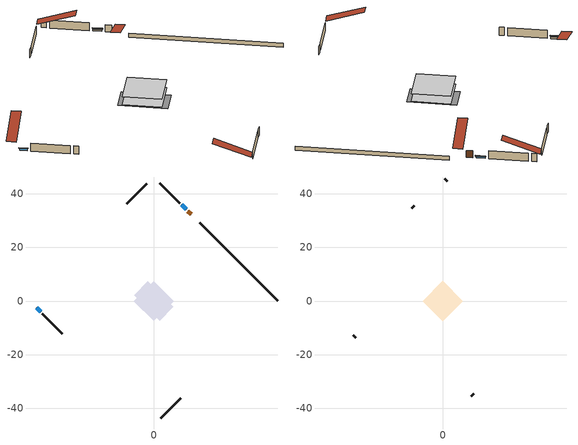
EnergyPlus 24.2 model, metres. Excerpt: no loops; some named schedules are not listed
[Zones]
conditioned space
 floor adiabatic (Floor2 construction): -6.93,0 0,6.93 6.93,0 0,-6.93 z1.2
 floor adiabatic (AdiabaticFloorConstruction): -7.41,0 0,7.41 7.41,0 0,-7.41 z1.2
 floor foundation (Slab1 construction): -7.27,2.2 -2.2,7.27 7.27,-2.2 2.2,-7.27 z0
 wall outside (AdiabaticWallConstruction 1): 13.9,32.33 12.69,33.54 z1.2:3.23
 wall outside (AdiabaticWallConstruction): 12.03,34.2 10.35,35.88 z1.2:1.72; -43.65,-2.58 -42.19,-4.04 z1.2:1.8
 wall outside (Wall1 construction): 2.58,-43.65 10.02,-36.21 / -41.53,-4.7 -34.1,-12.13 / -2.58,43.65 -10.02,36.21 / 9.7,36.53 2.26,43.97 z1.2:3.64
 wall foundation (FoundationWall1 construction): 46.23,0 17.13,29.1 z0:1.2
 window (WindowConstruction): 12.03,34.2 10.35,35.88 z1.2:1.72
 window (WindowConstruction 1): -43.65,-2.58 -42.19,-4.04 z1.2:1.8
 door (Door): 13.9,32.34 12.69,33.54 z1.2:3.23
 ceiling adiabatic (AdiabaticFloorConstruction): 0,-7.41 7.41,0 0,7.41 -7.41,0 z1.2
attic - vented
 floor to conditioned space (Floor1 construction Reversed): -7.5,0 0,7.5 7.5,0 0,-7.5 z3.64
 wall outside (Wall2 construction): 10.68,-35.55 11.62,-34.61 / -33.44,-12.79 -32.5,-13.73 / -10.68,35.55 -11.62,34.61 / 1.6,44.63 0.66,45.57 z1.2:3.64
 roof outside (Roof1 construction): 1.93,-44.31,3.64 -5.38,-37,7.08 -7.31,-38.92,7.08 0,-46.23,3.64; -44.31,-1.93,3.64 -37,5.38,7.08 -38.92,7.31,7.08 -46.23,0,3.64; -1.93,44.31,3.64 5.38,37,7.08 7.31,38.92,7.08 0,46.23,3.64; 14.55,31.68,3.64 7.25,24.37,7.08 9.17,22.45,7.08 16.48,29.75,3.64
shading: 10.21,36.02 12.17,34.06 12.46,34.35 10.5,36.31 z1.92; -42.05,-4.18 -43.79,-2.44 -44.08,-2.73 -42.34,-4.47 z2
[Building]
Building 1: Terrain=Suburbs
[Site:Location]
Winnipeg Intl AP_MB: Latitude {deg}=49.91; Longitude {deg}=-97.24; Time Zone {hr}=-6; Elevation {m}=239; Keep Site Location Information=Yes
[Site:GroundTemperature:Shallow]
-2.46526, -5.11642, -5.32873, -4.07063, 0.979979, 6.00706, 10.3653, 13.1261, 13.3606, 11.1152, 6.8681, 1.99523
[Site:WaterMainsTemperature]
Calculation Method=Schedule; Temperature Schedule=mains temperature schedule
[Material] Roughness=Rough; Thermal Absorptance=0.9
Name | Thickness {m} | Conductivity {W/m-K} | Density {kg/m3} | Specific Heat {J/kg-K} | Solar Absorptance | Visible Absorptance
asphalt or fiberglass shingles | 0.00635 | 0.162714 | 1121.4 | 1465.45 | 0.84 | 0.84
ceiling loosefill ins | 0.0846667 | 0.0480833 | 16.02 | 1046.75 | 0.7 | 0.7
ceiling stud and cavity | 0.1397 | 0.087088 | 65.682 | 1177.47 | 0.7 | 0.7
concrete 4.0 in. | 0.1016 | 1.803125 | 2242.8 | 837.4 | 0.7 | 0.7
concrete 8.0 in. | 0.2032 | 1.803125 | 2242.8 | 837.4 | 0.7 | 0.7
door material | 0.04445 | 0.0451087 | 512.64 | 1214.23 | 0.7 | 0.7
exterior vertical ins | 0.00875709 | 0.029427 | 32.04 | 1214.23 | 0.7 | 0.7
floor covering | 0.0127 | 9.015625 | 54.468 | 1339.84 | 0.6 | 0.6
floor covering 1 | 0.0127 | 0.0433444 | 54.468 | 1339.84 | 0.6 | 0.6
floor rigid ins; wall rigid ins | 0.512978 | 0.029427 | 32.04 | 1214.23 | 0.7 | 0.7
floor stud and cavity | 0.0889 | 0.323223 | 50.32683 | 1063.81 | 0.7 | 0.7
floor stud and cavity 1 | 0.1397 | 1.75129 | 37.0049 | 1207.88 | 0.7 | 0.7
furniture material conditioned space 1 | 0.1524 | 0.115458 | 640.8 | 1214.23 | 0.6 | 0.6
gypsum board | 0.0127 | 0.160291 | 801 | 837.4 | 0.6 | 0.6
gypsum board 1 | 0.0127 | 0.160291 | 801 | 837.4 | 0.7 | 0.7
osb sheathing 0.5 in. | 0.0127 | 0.115458 | 512.64 | 1214.23 | 0.7 | 0.7
osb sheathing 0.75 in. | 0.01905 | 0.115458 | 512.64 | 1214.23 | 0.7 | 0.7
wall stud and cavity | 0.1397 | 0.107651 | 139.0536 | 1170.24 | 0.7 | 0.7
wall stud and cavity 1 | 0.0889 | 6.1454 | 50.32683 | 1063.81 | 0.6 | 0.6
wall stud and cavity 2 | 0.0889 | 0.380278 | 52.3479 | 1209.89 | 0.7 | 0.7
wall stud and cavity 3 | 0.0889 | 0.391764 | 83.0341 | 1211.67 | 0.7 | 0.7
wood siding | 0.0254 | 0.102417 | 544.68 | 1172.36 | 0.4 | 0.4
wood siding 1 | 0.00254 | 0.102417 | 544.68 | 1172.36 | 0.4 | 0.4
wood siding 2; wood siding 3 | 0.0254 | 0.102417 | 544.68 | 1172.36 | 0.7 | 0.7
[WindowMaterial:SimpleGlazingSystem]
Name | U-Factor {W/m2-K} | Solar Heat Gain Coefficient
WindowMaterial | 3.01275 | 0.56
WindowMaterial 1 | 2.99401 | 0.59
[Construction]
AdiabaticFloorConstruction: floor stud and cavity 1, floor rigid ins, osb sheathing 0.75 in., floor covering 1
AdiabaticWallConstruction: wood siding 2, wall rigid ins, wall stud and cavity 2, gypsum board
AdiabaticWallConstruction 1: wood siding 3, wall rigid ins, wall stud and cavity 2, gypsum board
Door: door material
Floor1 construction Reversed: gypsum board, ceiling stud and cavity, ceiling loosefill ins
Floor2 construction: floor stud and cavity, floor covering
FoundationWall1 construction: concrete 8.0 in., gypsum board 1
furniture construction conditioned space 1: furniture material conditioned space 1
PartitionWallConstruction: gypsum board, wall stud and cavity 3, gypsum board
Roof1 construction: asphalt or fiberglass shingles
Slab1 construction: concrete 4.0 in.
Wall1 construction: wood siding, osb sheathing 0.5 in., wall stud and cavity, gypsum board
Wall2 construction: wood siding 1, wall stud and cavity 1
WindowConstruction: WindowMaterial
WindowConstruction 1: WindowMaterial 1
[Zone] Multiplier=1; Part of Total Floor Area=Yes
Name | Volume {m3}
attic - vented | 62.8978
conditioned space | 274.3
[Space]
Name | Zone | Volume {m3}
attic - vented 1 | attic - vented | 62.8978
conditioned space 1 | conditioned space | 274.3
[ZoneInfiltration:EffectiveLeakageArea]
infil attic - vented 1: Zone or Space=attic - vented 1; Schedule=Always On Discrete; Effective Air Leakage Area {cm2}=3750.33; Stack Coefficient=0.000409036; Wind Coefficient=1.36647e-05
[ZoneMixing]
whole house fan mix: Zone or Space=attic - vented; Schedule=Always On Continuous; Design Flow Rate Calculation Method=Flow/Zone; Design Flow Rate {m3/s}=0; Source Zone or Space=conditioned space
[SurfaceProperty:ExposedFoundationPerimeter]
Slab1: Exposed Perimeter Calculation Method=TotalExposedPerimeter; Total Exposed Perimeter {m}=41.148
[InternalMass] Zone or ZoneList=conditioned space; Space or SpaceList=conditioned space 1
Name | Construction | Surface Area {m2}
furniture mass conditioned space 1 | furniture construction conditioned space 1 | 120.784
partition wall mass | PartitionWallConstruction | 205.83
[Lights]
interior lighting: Zone or ZoneList or Space or SpaceList=conditioned space 1; Schedule=interior lighting schedule; Design Level Calculation Method=LightingLevel; Lighting Level {W}=343.2; Return Air Fraction=0; Fraction Radiant=0.6; Fraction Visible=0.2; Fraction Replaceable=1
[People]
occupants: Zone or ZoneList or Space or SpaceList=conditioned space 1; Number of People Schedule=occupants schedule; Number of People Calculation Method=People; Number of People=3; Fraction Radiant=0.314171; Sensible Heat Fraction=0.56303; Activity Level Schedule=occupants activity schedule; Carbon Dioxide Generation Rate {m3/s-W}=0; Enable ASHRAE 55 Comfort Warnings=No; Mean Radiant Temperature Calculation Type=EnclosureAveraged
[ElectricEquipment] Zone or ZoneList or Space or SpaceList=conditioned space 1; Design Level Calculation Method=EquipmentLevel
Name | Schedule | Design Level {W} | Fraction Latent | Fraction Radiant | Fraction Lost
clothes dryer | clothes dryer schedule | 140.772 | 0.015 | 0.081 | 0.85
clothes washer | clothes washer schedule | 32.1985 | 0.03 | 0.162 | 0.7
cooking range | cooking range schedule | 215.147 | 0.08 | 0.432 | 0.2
dishwasher | dishwasher schedule | 66.8632 | 0.3 | 0.18 | 0.4
fridge | fridge schedule | 72.9452 | 0 | 0.6 | 0
mech vent house fan | mech vent house fan schedule | 10 | 0 | 0 | 1
mech vent house fan cfis | mech vent house fan cfis schedule | 0 | 0 | 0 | 0
misc plug loads | misc plug loads schedule | 494.7 | 0.045 | 0.513 | 0.1
whole house fan | Always On Discrete | 0 | 0 | 0 | 1
[OtherEquipment] Zone or ZoneList or Space or SpaceList=conditioned space 1; Design Level Calculation Method=EquipmentLevel
Name | Fuel Type | Schedule | Design Level {W} | Fraction Latent | Fraction Radiant | Fraction Lost
clothes dryer 1 | Electricity | clothes dryer schedule | 0 | 0.015 | 0.081 | 0.85
cooking range 1 | Electricity | cooking range schedule | 0 | 0.08 | 0.432 | 0.2
general water use latent | None | general water use schedule | 62.594 | 1 | 0 | 0
general water use sensible | None | general water use schedule | -61.6891 | 0 | 0.6 | 0
mech vent house fan latent load | None | Always On Discrete | 0 | 1 | 0 | 0
mech vent house fan sensible load | None | Always On Discrete | 0 | 0 | 0 | 0
water heater energy adjustment1 | Electricity | Always On Discrete | 0.01 | 0 | 0 | 1
[ZoneInfiltration:DesignFlowRate] Zone or ZoneList or Space or SpaceList=conditioned space 1; Schedule=Always On Discrete; Design Flow Rate Calculation Method=Flow/Zone; Design Flow Rate {m3/s}=0
infil flow; natural vent flow; whole house fan flow
[AvailabilityManager:Scheduled]
furnace airloop Availability Manager: Schedule=Always On Discrete
[Foundation:Kiva]
Foundation Kiva 1: Initial Indoor Air Temperature {C}=21; Wall Height Above Grade {m}=1.2; Wall Depth Below Slab {m}=0.2032; Custom Block Material Name 1=exterior vertical ins; Custom Block Depth 1 {m}=1.2; Custom Block X Position 1 {m}=0.2159; Custom Block Z Position 1 {m}=0
[Foundation:Kiva:Settings]
Soil Conductivity {W/m-K}=0.849921; Soil Density {kg/m3}=1842.3; Soil Specific Heat {J/kg-K}=418.7; Ground Solar Absorptivity=0.9; Ground Thermal Absorptivity=0.9; Ground Surface Roughness {m}=0.03; Far-Field Width {m}=40; Deep-Ground Boundary Condition=ZeroFlux; Deep-Ground Depth {m}=40; Minimum Cell Dimension {m}=0.2; Maximum Cell Growth Coefficient=3; Simulation Timestep=Timestep
[Exterior:Lights]
exterior lighting: Schedule=exterior lighting schedule; Design Level {W}=75.6
[EnergyManagementSystem:GlobalVariable]
furnace_airloop_Fan_RTF
infil_program_Qfan
infil_program_Qinf
natural_vent_program_Qnv
natural_vent_program_Qwhf
[EnergyManagementSystem:Sensor]
Name | Output:Variable or Output:Meter Index Key | Output:Variable or Output:Meter
airflow_gain | infil flow | Infiltration Sensible Heat Gain Energy
airflow_gain_1 | natural vent flow | Infiltration Sensible Heat Gain Energy
airflow_gain_2 | whole house fan flow | Infiltration Sensible Heat Gain Energy
airflow_loss | infil flow | Infiltration Sensible Heat Loss Energy
airflow_loss_1 | natural vent flow | Infiltration Sensible Heat Loss Energy
airflow_loss_2 | whole house fan flow | Infiltration Sensible Heat Loss Energy
clg_load_cond |  | Cooling:EnergyTransfer:Zone:CONDITIONED SPACE
clg_sp_s; clg_sp_s_1 | cooling setpoint | Schedule Value
clothes_dryer_exhaust_0_sch_s | clothes dryer exhaust 0 schedule | Schedule Value
cool_season | cooling season schedule | Schedule Value
htg_load_cond |  | Heating:EnergyTransfer:Zone:CONDITIONED SPACE
htg_sp_s; htg_sp_s_1 | heating setpoint | Schedule Value
ig_ee_conv | clothes dryer | Electric Equipment Convective Heating Energy
ig_ee_conv_2 | cooking range | Electric Equipment Convective Heating Energy
ig_ee_conv_4 | fridge | Electric Equipment Convective Heating Energy
ig_ee_conv_5 | misc plug loads | Electric Equipment Convective Heating Energy
ig_ee_conv_6 | whole house fan | Electric Equipment Convective Heating Energy
ig_ee_rad | clothes dryer | Electric Equipment Radiant Heating Energy
ig_ee_rad_2 | cooking range | Electric Equipment Radiant Heating Energy
ig_ee_rad_4 | fridge | Electric Equipment Radiant Heating Energy
ig_ee_rad_5 | misc plug loads | Electric Equipment Radiant Heating Energy
ig_ee_rad_6 | whole house fan | Electric Equipment Radiant Heating Energy
ig_lgt_conv | interior lighting | Lights Convective Heating Energy
ig_lgt_rad | interior lighting | Lights Radiant Heating Energy
ig_lgt_vis | interior lighting | Lights Visible Radiation Heating Energy
ig_oe_conv | clothes dryer 1 | Other Equipment Convective Heating Energy
ig_oe_conv_1 | cooking range 1 | Other Equipment Convective Heating Energy
ig_oe_conv_2 | general water use latent | Other Equipment Convective Heating Energy
ig_oe_conv_3 | general water use sensible | Other Equipment Convective Heating Energy
ig_oe_conv_4 | water heater energy adjustment1 | Other Equipment Convective Heating Energy
ig_oe_rad | clothes dryer 1 | Other Equipment Radiant Heating Energy
ig_oe_rad_1 | cooking range 1 | Other Equipment Radiant Heating Energy
ig_oe_rad_2 | general water use latent | Other Equipment Radiant Heating Energy
ig_oe_rad_3 | general water use sensible | Other Equipment Radiant Heating Energy
ig_oe_rad_4 | water heater energy adjustment1 | Other Equipment Radiant Heating Energy
ig_ppl_conv | occupants | People Convective Heating Energy
ig_ppl_rad | occupants | People Radiant Heating Energy
im_conv | furniture mass conditioned space 1 | Surface Inside Face Convection Heat Gain Energy
im_conv_1 | partition wall mass | Surface Inside Face Convection Heat Gain Energy
im_ig | furniture mass conditioned space 1 | Surface Inside Face Internal Gains Radiation Heat Gain Energy
im_ig_1 | partition wall mass | Surface Inside Face Internal Gains Radiation Heat Gain Energy
im_lgt | furniture mass conditioned space 1 | Surface Inside Face Lights Radiation Heat Gain Energy
im_lgt_1 | partition wall mass | Surface Inside Face Lights Radiation Heat Gain Energy
im_sol | furniture mass conditioned space 1 | Surface Inside Face Solar Radiation Heat Gain Energy
im_sol_1 | partition wall mass | Surface Inside Face Solar Radiation Heat Gain Energy
im_surf | furniture mass conditioned space 1 | Surface Inside Face Net Surface Thermal Radiation Heat Gain Energy
im_surf_1 | partition wall mass | Surface Inside Face Net Surface Thermal Radiation Heat Gain Energy
mv_conv | mech vent house fan | Electric Equipment Convective Heating Energy
mv_conv_1 | mech vent house fan cfis | Electric Equipment Convective Heating Energy
mv_conv_2 | mech vent house fan latent load | Other Equipment Convective Heating Energy
mv_conv_3 | mech vent house fan sensible load | Other Equipment Convective Heating Energy
mv_rad | mech vent house fan | Electric Equipment Radiant Heating Energy
mv_rad_1 | mech vent house fan cfis | Electric Equipment Radiant Heating Energy
mv_rad_2 | mech vent house fan latent load | Other Equipment Radiant Heating Energy
mv_rad_3 | mech vent house fan sensible load | Other Equipment Radiant Heating Energy
natural_vent_s | natural vent schedule | Schedule Value
out_pb_s |  | Site Outdoor Air Barometric Pressure
out_wt_s |  | Site Outdoor Air Humidity Ratio
site_vw_s |  | Site Wind Speed
ss_back_out | Window1 | Surface Window Shortwave from Zone Back Out Window Heat Transfer Rate
ss_back_out_1 | Window5 | Surface Window Shortwave from Zone Back Out Window Heat Transfer Rate
ss_conv | Door1 | Surface Inside Face Convection Heat Gain Energy
ss_conv_1 | Window1 | Surface Inside Face Convection Heat Gain Energy
ss_conv_2 | Window5 | Surface Inside Face Convection Heat Gain Energy
ss_ig | Door1 | Surface Inside Face Internal Gains Radiation Heat Gain Energy
ss_ig_1 | Window1 | Surface Inside Face Internal Gains Radiation Heat Gain Energy
ss_ig_2 | Window5 | Surface Inside Face Internal Gains Radiation Heat Gain Energy
ss_lgt | Door1 | Surface Inside Face Lights Radiation Heat Gain Energy
ss_sol | Door1 | Surface Inside Face Solar Radiation Heat Gain Energy
ss_surf | Door1 | Surface Inside Face Net Surface Thermal Radiation Heat Gain Energy
ss_surf_1 | Window1 | Surface Inside Face Net Surface Thermal Radiation Heat Gain Energy
ss_surf_2 | Window5 | Surface Inside Face Net Surface Thermal Radiation Heat Gain Energy
ss_trans_in | Window1 | Surface Window Transmitted Solar Radiation Rate
ss_trans_in_1 | Window5 | Surface Window Transmitted Solar Radiation Rate
ss_trans_out | Window1 | Surface Inside Face Initial Transmitted Diffuse Transmitted Out Window Solar Radiation Rate
ss_trans_out_1 | Window5 | Surface Inside Face Initial Transmitted Diffuse Transmitted Out Window Solar Radiation Rate
s_conv | Floor1 | Surface Inside Face Convection Heat Gain Energy
s_conv_1 | Floor2 | Surface Inside Face Convection Heat Gain Energy
s_conv_2 | FoundationWall1 | Surface Inside Face Convection Heat Gain Energy
s_conv_3 | inferred conditioned ceiling | Surface Inside Face Convection Heat Gain Energy
s_conv_4 | inferred conditioned floor | Surface Inside Face Convection Heat Gain Energy
s_conv_5 | Slab1 | Surface Inside Face Convection Heat Gain Energy
s_conv_6 | Wall1:135 | Surface Inside Face Convection Heat Gain Energy
s_conv_7 | Wall1:225 | Surface Inside Face Convection Heat Gain Energy
s_conv_8 | Wall1:315 | Surface Inside Face Convection Heat Gain Energy
s_conv_9 | Wall1:45 | Surface Inside Face Convection Heat Gain Energy
s_ig | Floor1 | Surface Inside Face Internal Gains Radiation Heat Gain Energy
s_ig_1 | Floor2 | Surface Inside Face Internal Gains Radiation Heat Gain Energy
s_ig_2 | FoundationWall1 | Surface Inside Face Internal Gains Radiation Heat Gain Energy
s_ig_3 | inferred conditioned ceiling | Surface Inside Face Internal Gains Radiation Heat Gain Energy
s_ig_4 | inferred conditioned floor | Surface Inside Face Internal Gains Radiation Heat Gain Energy
s_ig_5 | Slab1 | Surface Inside Face Internal Gains Radiation Heat Gain Energy
s_ig_6 | Wall1:135 | Surface Inside Face Internal Gains Radiation Heat Gain Energy
s_ig_7 | Wall1:225 | Surface Inside Face Internal Gains Radiation Heat Gain Energy
s_ig_8 | Wall1:315 | Surface Inside Face Internal Gains Radiation Heat Gain Energy
s_ig_9 | Wall1:45 | Surface Inside Face Internal Gains Radiation Heat Gain Energy
s_lgt | Floor1 | Surface Inside Face Lights Radiation Heat Gain Energy
s_lgt_1 | Floor2 | Surface Inside Face Lights Radiation Heat Gain Energy
s_lgt_2 | FoundationWall1 | Surface Inside Face Lights Radiation Heat Gain Energy
s_lgt_3 | inferred conditioned ceiling | Surface Inside Face Lights Radiation Heat Gain Energy
s_lgt_4 | inferred conditioned floor | Surface Inside Face Lights Radiation Heat Gain Energy
s_lgt_5 | Slab1 | Surface Inside Face Lights Radiation Heat Gain Energy
s_lgt_6 | Wall1:135 | Surface Inside Face Lights Radiation Heat Gain Energy
s_lgt_7 | Wall1:225 | Surface Inside Face Lights Radiation Heat Gain Energy
s_lgt_8 | Wall1:315 | Surface Inside Face Lights Radiation Heat Gain Energy
s_lgt_9 | Wall1:45 | Surface Inside Face Lights Radiation Heat Gain Energy
s_sol | Floor1 | Surface Inside Face Solar Radiation Heat Gain Energy
s_sol_1 | Floor2 | Surface Inside Face Solar Radiation Heat Gain Energy
s_sol_2 | FoundationWall1 | Surface Inside Face Solar Radiation Heat Gain Energy
s_sol_3 | inferred conditioned ceiling | Surface Inside Face Solar Radiation Heat Gain Energy
s_sol_4 | inferred conditioned floor | Surface Inside Face Solar Radiation Heat Gain Energy
s_sol_5 | Slab1 | Surface Inside Face Solar Radiation Heat Gain Energy
s_sol_6 | Wall1:135 | Surface Inside Face Solar Radiation Heat Gain Energy
s_sol_7 | Wall1:225 | Surface Inside Face Solar Radiation Heat Gain Energy
s_sol_8 | Wall1:315 | Surface Inside Face Solar Radiation Heat Gain Energy
s_sol_9 | Wall1:45 | Surface Inside Face Solar Radiation Heat Gain Energy
s_surf | Floor1 | Surface Inside Face Net Surface Thermal Radiation Heat Gain Energy
s_surf_1 | Floor2 | Surface Inside Face Net Surface Thermal Radiation Heat Gain Energy
s_surf_2 | FoundationWall1 | Surface Inside Face Net Surface Thermal Radiation Heat Gain Energy
s_surf_3 | inferred conditioned ceiling | Surface Inside Face Net Surface Thermal Radiation Heat Gain Energy
s_surf_4 | inferred conditioned floor | Surface Inside Face Net Surface Thermal Radiation Heat Gain Energy
s_surf_5 | Slab1 | Surface Inside Face Net Surface Thermal Radiation Heat Gain Energy
s_surf_6 | Wall1:135 | Surface Inside Face Net Surface Thermal Radiation Heat Gain Energy
s_surf_7 | Wall1:225 | Surface Inside Face Net Surface Thermal Radiation Heat Gain Energy
s_surf_8 | Wall1:315 | Surface Inside Face Net Surface Thermal Radiation Heat Gain Energy
s_surf_9 | Wall1:45 | Surface Inside Face Net Surface Thermal Radiation Heat Gain Energy
[EnergyManagementSystem:Actuator]
Name | Actuated Component Unique | Actuated Component Type | Actuated Component Control Type
fridge_schedule_act | fridge schedule | Schedule:Constant | Schedule Value
infil_flow_act | infil flow | Zone Infiltration | Air Exchange Flow Rate
mech_vent_house_fan_cfis_act | mech vent house fan cfis | ElectricEquipment | Electricity Rate
mech_vent_house_fan_latent_load_act | mech vent house fan latent load | OtherEquipment | Power Level
mech_vent_house_fan_sensible_load_act | mech vent house fan sensible load | OtherEquipment | Power Level
natural_vent_flow_act | natural vent flow | Zone Infiltration | Air Exchange Flow Rate
water_heater_ec_adj_act | water heater energy adjustment1 | OtherEquipment | Power Level
whole_house_fan_act | whole house fan | ElectricEquipment | Electricity Rate
whole_house_fan_flow_act | whole house fan flow | Zone Infiltration | Air Exchange Flow Rate
whole_house_fan_mix_act | whole house fan mix | ZoneMixing | Air Exchange Flow Rate
